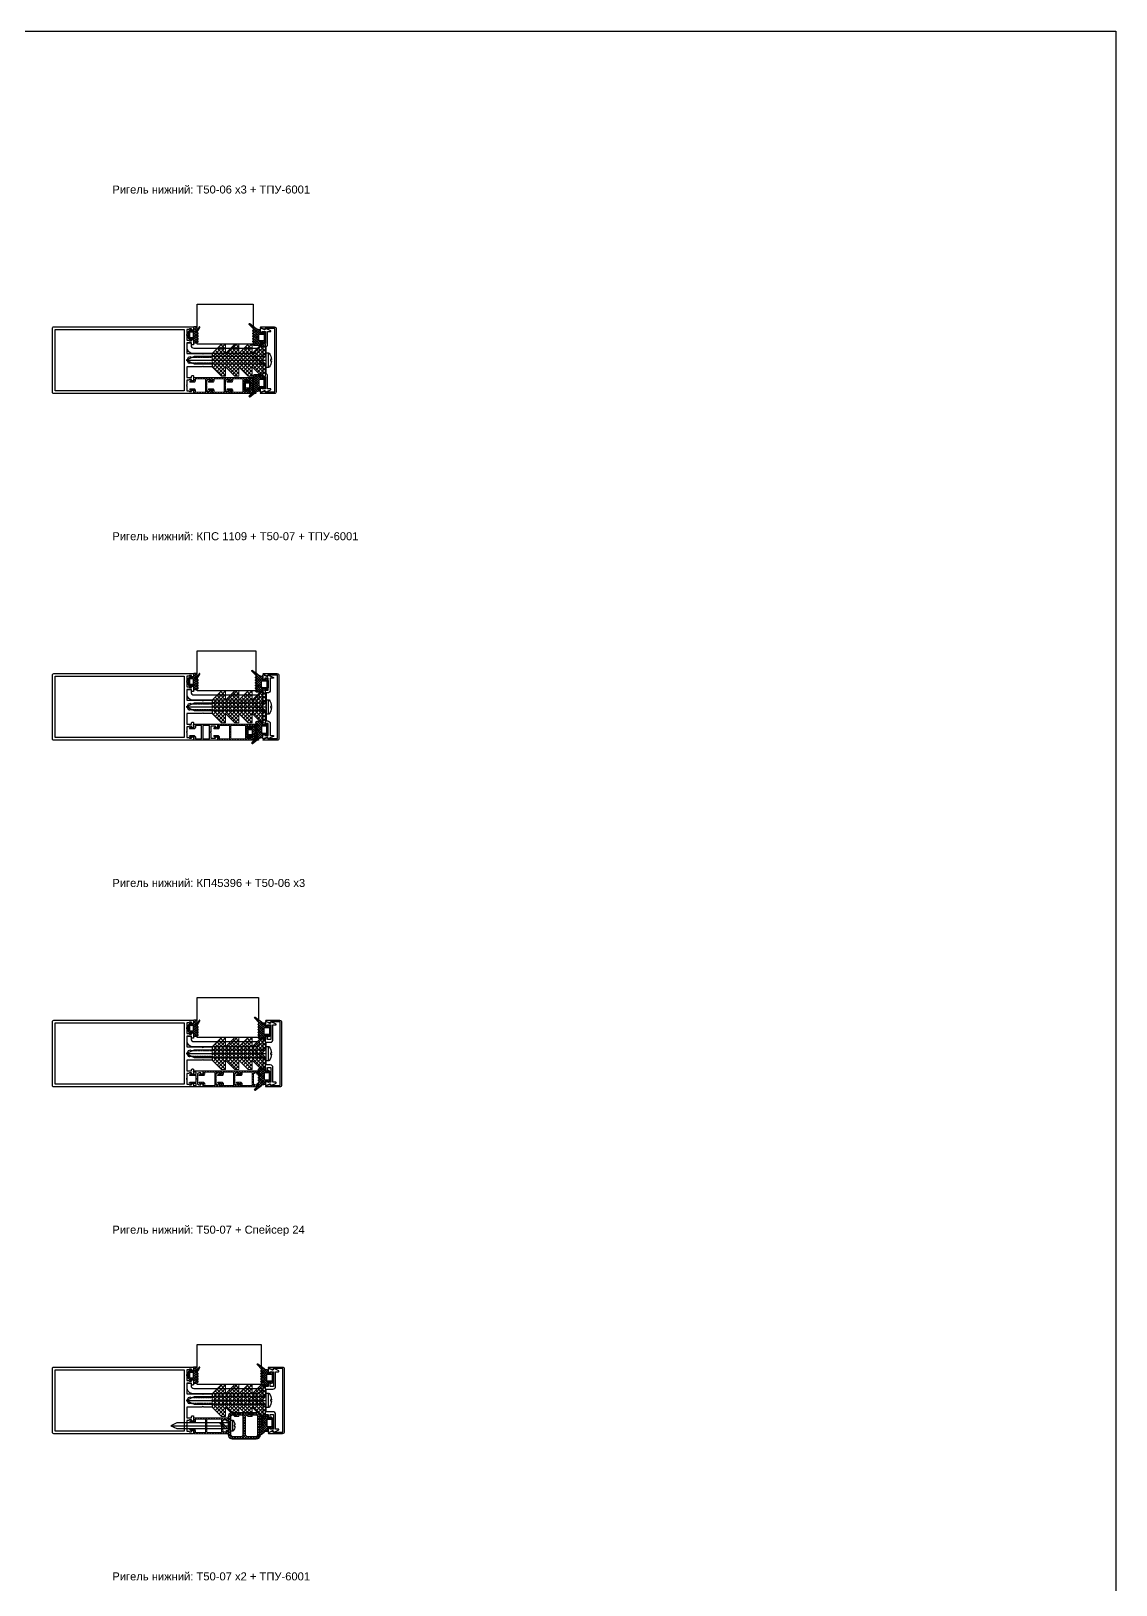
# Model space of a CAD drawing. Header units: millimetres. Extents: x 1744 to 18744, y -2272 to 2782.
# Drawn here: x 14624 to 15438, y 1411 to 2576 of the extents above; entities that cross this region are included whole.
import ezdxf

# ---------------------------------------------------------------- set-up
doc = ezdxf.new("R2010")
doc.units = ezdxf.units.MM
doc.layers.add('Steklopaket', color=5, linetype='Continuous')
doc.layers.add('подписи', color=7, linetype='Continuous')
doc.layers.add('Уплотнители', color=1, linetype='Continuous', lineweight=20)
doc.layers.add('Штриховка', color=1, linetype='Continuous', lineweight=5)
doc.styles.get("Standard").update_dxf_attribs({"font": 'arial.ttf'})

# ---------------------------------------------------------------- blocks, each defined once
blk = doc.blocks.new('КП45550')
at = {"color": 217, "true_color": 0x93278f}
blk.add_lwpolyline([(-5, 6.4, -0.198912), (-4.9, 6.6), (-4.5, 7), (-4.9, 7.4, -0.198912), (-5, 7.6), (-5, 19), (-13, 19), (-13, 15.5), (-12, 15.5, -0.414214), (-11.5, 15), (-11.5, 14.5, -0.414214), (-12, 14), (-14.4, 14, -0.116434), (-14.6, 14), (-15.3, 14.4, -0.284079), (-15.5, 14.7), (-15.5, 15.2, -0.414214), (-15.2, 15.5), (-14.5, 15.5), (-14.5, 17), (-14.9, 17.4, -0.198912), (-15, 17.6), (-15, 19), (-18.6, 19, -0.284079), (-18.8, 19.2), (-19, 19.5), (-19.2, 19.2, -0.284079), (-19.4, 19), (-23, 19), (-23, 17.6, -0.198912), (-23.1, 17.4), (-23.5, 17), (-23.5, 15.5), (-22.8, 15.5, -0.414214), (-22.5, 15.2), (-22.5, 14.7, -0.284079), (-22.7, 14.4), (-23.4, 14, -0.116434), (-23.6, 14), (-24.5, 14, -0.414214), (-25, 14.5), (-25, 119, -0.414214), (-24, 120), (24, 120, -0.414214), (25, 119), (25, 14.5, -0.414214), (24.5, 14), (23.6, 14, -0.116434), (23.4, 14), (22.7, 14.4, -0.284079), (22.5, 14.7), (22.5, 15.2, -0.414214), (22.8, 15.5), (23.5, 15.5), (23.5, 17), (23.1, 17.4, -0.198912), (23, 17.6), (23, 19), (19.4, 19, -0.284079), (19.2, 19.2), (19, 19.5), (18.8, 19.2, -0.284079), (18.6, 19), (15, 19), (15, 17.6, -0.198912), (14.9, 17.4), (14.5, 17), (14.5, 15.5), (15.2, 15.5, -0.414214), (15.5, 15.2), (15.5, 14.7, -0.284079), (15.3, 14.4), (14.6, 14, -0.116434), (14.4, 14), (12, 14, -0.414214), (11.5, 14.5), (11.5, 15, -0.414214), (12, 15.5), (13, 15.5), (13, 19), (5, 19), (5, 7.6, -0.198912), (4.9, 7.4), (4.5, 7), (4.9, 6.6, -0.198912), (5, 6.4), (5, 0.5, -0.414214), (4.5, 0), (3.1, 0, -0.198912), (2.9, 0.1), (2.1, 0.9, -0.198912), (2, 1.1), (2, 1.5, -0.284079), (2.2, 1.7), (2.5, 1.9), (2.2, 2.1, -0.284079), (2, 2.3), (2, 3.3, -0.284079), (2.2, 3.5), (2.5, 3.7), (2.2, 3.9, -0.284079), (2, 4.1), (2, 5.1, -0.284079), (2.2, 5.3), (2.5, 5.5), (2.2, 5.7, -0.284079), (2, 5.9), (2, 6.9, -0.284079), (2.2, 7.1), (2.5, 7.3), (2.2, 7.5, -0.284079), (2, 7.7), (2, 8.7, -0.284079), (2.2, 8.9), (2.5, 9.1), (2.2, 9.3, -0.284079), (2, 9.5), (2, 10.5, -0.284079), (2.2, 10.7), (2.5, 10.9), (2.2, 11.1, -0.284079), (2, 11.3), (2, 12.3, -0.284079), (2.2, 12.5), (2.5, 12.7), (2.2, 12.9, -0.284079), (2, 13.1), (2, 14.1, -0.284079), (2.2, 14.3), (2.5, 14.5), (2.2, 14.7, -0.284079), (2, 14.9), (2, 15.9, -0.284079), (2.2, 16.1), (2.5, 16.3), (2, 18), (0, 19), (-2, 18), (-2, 17.6, -0.284079), (-2.2, 17.4), (-2.5, 17.2), (-2.2, 17, -0.284079), (-2, 16.8), (-2, 15.8, -0.284079), (-2.2, 15.6), (-2.5, 15.4), (-2.2, 15.2, -0.284079), (-2, 15), (-2, 14, -0.284079), (-2.2, 13.8), (-2.5, 13.6), (-2.2, 13.4, -0.284079), (-2, 13.2), (-2, 12.2, -0.284079), (-2.2, 12), (-2.5, 11.8), (-2.2, 11.6, -0.284079), (-2, 11.4), (-2, 10.4, -0.284079), (-2.2, 10.2), (-2.5, 10), (-2.2, 9.8, -0.284079), (-2, 9.6), (-2, 8.6, -0.284079), (-2.2, 8.4), (-2.5, 8.2), (-2.2, 8, -0.284079), (-2, 7.8), (-2, 6.8, -0.284079), (-2.2, 6.6), (-2.5, 6.4), (-2.2, 6.2, -0.284079), (-2, 6), (-2, 5, -0.284079), (-2.2, 4.8), (-2.5, 4.6), (-2.2, 4.4, -0.284079), (-2, 4.2), (-2, 3.2, -0.284079), (-2.2, 3), (-2.5, 2.8), (-2.2, 2.6, -0.284079), (-2, 2.4), (-2, 1.1, -0.198912), (-2.1, 0.9), (-2.9, 0.1, -0.198912), (-3.1, 0), (-4.5, 0, -0.414214), (-5, 0.5)], format="xyb", close=True, dxfattribs=at)
blk.add_lwpolyline([(23, 21), (-23, 21), (-23, 118), (23, 118)], close=True, dxfattribs=at)
blk = doc.blocks.new('ТПУ-6001')
at = {"true_color": 0xafd9aa}
h = blk.add_hatch(dxfattribs=at)
h.set_pattern_fill('ANSI37', color=9, scale=10, angle=180, style=0)
h.set_pattern_definition([(225, (-3851.2058, 2316.4733), (0.88388348, -0.88388348), []), (315, (-3851.2058, 2316.4733), (0.88388348, 0.88388348), [])])
edge = h.paths.add_edge_path(flags=16)
edge.add_line((1.8, -1), (-1.8, -1))
edge.add_arc((-1.8, -1.2), 0.25, 90, 180)
edge.add_line((-2, -1.2), (-2, -3.8))
edge.add_arc((-1.8, -3.8), 0.25, 180, 270)
edge.add_line((-1.8, -4), (1.8, -4))
edge.add_arc((1.8, -3.8), 0.25, 270, 360)
edge.add_line((2, -3.8), (2, -1.2))
edge.add_arc((1.8, -1.2), 0.25, 0, 90)
edge = h.paths.add_edge_path()
edge.add_line((2.4, -5.7), (4, -6.6))
edge.add_arc((4.2, -6.4), 0.25, 241.5196, 270)
edge.add_line((4.2, -6.6), (5.8, -6.6))
edge.add_arc((5.8, -6.4), 0.25, 270, 360)
edge.add_line((6, -6.4), (6, -4.2))
edge.add_arc((5.8, -4.2), 0.25, 0, 90)
edge.add_line((5.8, -4), (3.2, -4))
edge.add_arc((3.2, -3.8), 0.25, 180, 270, ccw=False)
edge.add_line((3, -3.8), (3, -2.2))
edge.add_arc((3.2, -2.2), 0.25, 90, 180, ccw=False)
edge.add_line((3.2, -2), (3.9, -2))
edge.add_arc((3.9, -1.8), 0.25, 270, 405.0646)
edge.add_line((4.1, -1.6), (2.6, -0.1))
edge.add_arc((2.4, -0.3), 0.25, 45.0646, 90)
edge.add_line((2.4, 0), (-2.4, 0))
edge.add_arc((-2.4, -0.3), 0.25, 90, 134.9354)
edge.add_line((-2.6, -0.1), (-4.1, -1.6))
edge.add_arc((-3.9, -1.8), 0.25, 134.9354, 270)
edge.add_line((-3.9, -2), (-3.2, -2))
edge.add_arc((-3.2, -2.2), 0.25, 0, 90, ccw=False)
edge.add_line((-3, -2.2), (-3, -3.8))
edge.add_arc((-3.2, -3.8), 0.25, -90, 0, ccw=False)
edge.add_line((-3.2, -4), (-5.8, -4))
edge.add_arc((-5.8, -4.2), 0.25, 90, 180)
edge.add_line((-6, -4.2), (-6, -6.5))
edge.add_arc((-5.7, -6.5), 0.25, 180, 225)
edge.add_line((-5.9, -6.7), (-5.2, -7.4))
edge.add_arc((-5, -7.2), 0.25, 225, 315)
edge.add_line((-4.8, -7.4), (-4.2, -6.8))
edge.add_arc((-4, -7), 0.25, 45, 135, ccw=False)
edge.add_line((-3.8, -6.8), (-3.2, -7.4))
edge.add_arc((-3, -7.2), 0.25, 225, 315)
edge.add_line((-2.8, -7.4), (-2.2, -6.8))
edge.add_arc((-2, -7), 0.25, 45, 135, ccw=False)
edge.add_line((-1.8, -6.8), (-1.2, -7.4))
edge.add_arc((-1, -7.2), 0.25, 225, 315)
edge.add_line((-0.8, -7.4), (-0.2, -6.8))
edge.add_arc((0, -7), 0.25, 45, 135, ccw=False)
edge.add_line((0.2, -6.8), (0.8, -7.4))
edge.add_arc((1, -7.2), 0.25, 225, 315)
edge.add_line((1.2, -7.4), (1.9, -6.7))
edge.add_arc((2, -6.9), 0.25, 61.5196, 135, ccw=False)
edge.add_line((2.2, -6.7), (5.6, -8.6))
edge.add_arc((5.7, -8.4), 0.25, 241.5196, 421.5196)
edge.add_line((5.9, -8.1), (2.1, -6.1))
edge.add_arc((2.3, -5.9), 0.25, 61.5196, 241.5196, ccw=False)
at = {"color": 9, "true_color": 0xafd9aa}
for points in [[(2.4, -5.7), (4, -6.6, 0.124913), (4.2, -6.6), (5.8, -6.6, 0.414214), (6, -6.4), (6, -4.2, 0.414214), (5.8, -4), (3.2, -4, -0.414214), (3, -3.8), (3, -2.2, -0.414214), (3.2, -2), (3.9, -2, 0.668587), (4.1, -1.6), (2.6, -0.1, 0.198619), (2.4, 0), (-2.4, 0, 0.198619), (-2.6, -0.1), (-4.1, -1.6, 0.668587), (-3.9, -2), (-3.2, -2, -0.414214), (-3, -2.2), (-3, -3.8, -0.414214), (-3.2, -4), (-5.8, -4, 0.414214), (-6, -4.2), (-6, -6.5, 0.198912), (-5.9, -6.7), (-5.2, -7.4, 0.414214), (-4.8, -7.4), (-4.2, -6.8, -0.414214), (-3.8, -6.8), (-3.2, -7.4, 0.414214), (-2.8, -7.4), (-2.2, -6.8, -0.414214), (-1.8, -6.8), (-1.2, -7.4, 0.414214), (-0.8, -7.4), (-0.2, -6.8, -0.414214), (0.2, -6.8), (0.8, -7.4, 0.414214), (1.2, -7.4), (1.9, -6.7, -0.332076), (2.2, -6.7), (5.6, -8.6, 1), (5.9, -8.1), (2.1, -6.1, -1)], [(1.8, -1), (-1.8, -1, 0.414214), (-2, -1.2), (-2, -3.8, 0.414214), (-1.8, -4), (1.8, -4, 0.414214), (2, -3.8), (2, -1.2, 0.414214)]]:
    blk.add_lwpolyline(points, format="xyb", close=True, dxfattribs=at)
blk = doc.blocks.new('КПС 917')
blk.add_lwpolyline([(10.5, 1.1), (0.6, 1.1, 0.198912), (0.4, 1), (0, 0.6), (-0.4, 1, 0.198912), (-0.6, 1.1), (-10.5, 1.1, 0.414214), (-11.5, 2.1), (-21.5, 2.1), (-21.5, 4.3, 0.414214), (-21.8, 4.6), (-21.8, 4.6, 0.291473), (-22.1, 4.4), (-23.8, 0.8, 0.414214), (-23.6, 0.4), (-22.9, 0.1, -0.414214), (-22.7, -0.3), (-24, -3, 0.548619), (-23.7, -3.4), (-21.6, -3.4, 0.116434), (-21.4, -3.4), (-20.7, -3, 0.284079), (-20.5, -2.7), (-20.5, -2.2, 0.414214), (-20.8, -1.9), (-21.5, -1.9), (-21.5, 0.6), (-12.5, 0.6), (-12.5, -1.9), (-13.2, -1.9, 0.414214), (-13.5, -2.2), (-13.5, -2.7, 0.284079), (-13.3, -3), (-12.6, -3.4, 0.116434), (-12.4, -3.4), (-11, -3.4, 0.414214), (-10.5, -2.9), (-10.5, -1.4), (10.5, -1.4), (10.5, -2.9, 0.414214), (11, -3.4), (12.4, -3.4, 0.116434), (12.6, -3.4), (13.3, -3, 0.284079), (13.5, -2.7), (13.5, -2.2, 0.414214), (13.2, -1.9), (12.5, -1.9), (12.5, 0.6), (21.5, 0.6), (21.5, -1.9), (20.8, -1.9, 0.414214), (20.5, -2.2), (20.5, -2.7, 0.284079), (20.7, -3), (21.4, -3.4, 0.116434), (21.6, -3.4), (23.7, -3.4, 0.548619), (24, -3), (22.7, -0.3, -0.414214), (22.9, 0.1), (23.6, 0.4, 0.414214), (23.8, 0.8), (22.1, 4.4, 0.291473), (21.8, 4.6), (21.8, 4.6, 0.414214), (21.5, 4.3), (21.5, 2.1), (11.5, 2.1, 0.414214)], format="xyb", close=True)
blk = doc.blocks.new('ТПУ-007ММ')
at = {"true_color": 0xafd9aa}
h = blk.add_hatch(dxfattribs=at)
h.set_pattern_fill('ANSI37', color=9, scale=10, angle=180, style=0)
h.set_pattern_definition([(225, (-3851.0623, 2334.4012), (0.88388348, -0.88388348), []), (315, (-3851.0623, 2334.4012), (0.88388348, 0.88388348), [])])
edge = h.paths.add_edge_path(flags=16)
edge.add_line((2.1, -1), (-2.1, -1))
edge.add_arc((-2.1, -1.5), 0.5, 90, 180)
edge.add_line((-2.6, -1.5), (-2.6, -4.5))
edge.add_arc((-2.1, -4.5), 0.5, 180, 270)
edge.add_line((-2.1, -5), (2.1, -5))
edge.add_arc((2.1, -4.5), 0.5, 270, 360)
edge.add_line((2.6, -4.5), (2.6, -1.5))
edge.add_arc((2.1, -1.5), 0.5, 0, 90)
edge = h.paths.add_edge_path()
edge.add_arc((-3.8, -2.2), 0.25, 0, 90, ccw=False)
edge.add_line((-3.6, -2.2), (-3.6, -3.8))
edge.add_arc((-3.8, -3.8), 0.25, -90, 0, ccw=False)
edge.add_line((-3.8, -4), (-5.8, -4))
edge.add_arc((-5.8, -4.2), 0.25, 90, 180)
edge.add_line((-6, -4.2), (-6, -8.6))
edge.add_arc((-5.8, -8.6), 0.2, 180, 225)
edge.add_line((-5.9, -8.8), (-5.2, -9.5))
edge.add_arc((-5, -9.3), 0.25, 225, 315)
edge.add_line((-4.8, -9.5), (-4.2, -8.9))
edge.add_arc((-4, -9.1), 0.25, 45, 135, ccw=False)
edge.add_line((-3.8, -8.9), (-3.2, -9.5))
edge.add_arc((-3, -9.3), 0.25, 225, 315)
edge.add_line((-2.8, -9.5), (-2.2, -8.9))
edge.add_arc((-2, -9.1), 0.25, 45, 135, ccw=False)
edge.add_line((-1.8, -8.9), (-1.2, -9.5))
edge.add_arc((-1, -9.3), 0.25, 225, 315)
edge.add_line((-0.8, -9.5), (-0.2, -8.9))
edge.add_arc((0, -9.1), 0.25, 45, 135, ccw=False)
edge.add_line((0.2, -8.9), (0.8, -9.5))
edge.add_arc((1, -9.3), 0.25, 225, 315)
edge.add_line((1.2, -9.5), (1.8, -8.9))
edge.add_arc((2, -9.1), 0.25, 45, 135, ccw=False)
edge.add_line((2.2, -8.9), (2.8, -9.5))
edge.add_arc((3, -9.3), 0.25, 225, 315)
edge.add_line((3.2, -9.5), (3.8, -8.9))
edge.add_arc((4, -9.1), 0.25, 45, 135, ccw=False)
edge.add_line((4.2, -8.9), (4.8, -9.5))
edge.add_arc((5, -9.3), 0.25, 225, 315)
edge.add_line((5.2, -9.5), (5.8, -8.9))
edge.add_arc((6, -9.1), 0.25, 45, 135, ccw=False)
edge.add_line((6.2, -8.9), (9.8, -12.4))
edge.add_arc((10, -12.2), 0.25, 225, 315)
edge.add_line((10.2, -12.4), (10.4, -12.2))
edge.add_arc((10.2, -12), 0.25, 315, 380.2249)
edge.add_line((10.4, -11.9), (6.8, -7.1))
edge.add_arc((10, -4.7), 4, 180, 216.7605, ccw=False)
edge.add_line((6, -4.7), (6, -4.3))
edge.add_arc((5.7, -4.3), 0.3, 360, 450)
edge.add_line((5.7, -4), (3.9, -4))
edge.add_arc((3.9, -3.8), 0.25, 180, 270, ccw=False)
edge.add_line((3.6, -3.8), (3.6, -2.2))
edge.add_arc((3.9, -2.2), 0.25, 90, 180, ccw=False)
edge.add_line((3.9, -2), (4.1, -2))
edge.add_arc((4.1, -1.7), 0.25, 270, 405.0646)
edge.add_line((4.3, -1.6), (2.6, -0.1))
edge.add_arc((2.4, -0.2), 0.25, 45.0646, 90)
edge.add_line((2.4, 0), (-2.4, 0))
edge.add_arc((-2.4, -0.2), 0.25, 90, 134.9354)
edge.add_line((-2.6, -0.1), (-4.3, -1.6))
edge.add_arc((-4.1, -1.7), 0.25, 134.9354, 270)
edge.add_line((-4.1, -2), (-3.8, -2))
at = {"color": 9, "true_color": 0xafd9aa}
for points in [[(-3.8, -2, -0.414214), (-3.6, -2.2), (-3.6, -3.8, -0.414214), (-3.8, -4), (-5.8, -4, 0.414214), (-6, -4.2), (-6, -8.6, 0.198912), (-5.9, -8.8), (-5.2, -9.5, 0.414214), (-4.8, -9.5), (-4.2, -8.9, -0.414214), (-3.8, -8.9), (-3.2, -9.5, 0.414214), (-2.8, -9.5), (-2.2, -8.9, -0.414214), (-1.8, -8.9), (-1.2, -9.5, 0.414214), (-0.8, -9.5), (-0.2, -8.9, -0.414214), (0.2, -8.9), (0.8, -9.5, 0.414214), (1.2, -9.5), (1.8, -8.9, -0.414214), (2.2, -8.9), (2.8, -9.5, 0.414214), (3.2, -9.5), (3.8, -8.9, -0.414214), (4.2, -8.9), (4.8, -9.5, 0.414214), (5.2, -9.5), (5.8, -8.9, -0.414214), (6.2, -8.9), (9.8, -12.4, 0.414214), (10.2, -12.4), (10.4, -12.2, 0.292538), (10.4, -11.9), (6.8, -7.1, -0.161788), (6, -4.7), (6, -4.3, 0.414214), (5.7, -4), (3.9, -4, -0.414214), (3.6, -3.8), (3.6, -2.2, -0.414214), (3.9, -2), (4.1, -2, 0.668587), (4.3, -1.6), (2.6, -0.1, 0.198619), (2.4, 0), (-2.4, 0, 0.198619), (-2.6, -0.1), (-4.3, -1.6, 0.668587), (-4.1, -2)], [(2.1, -1), (-2.1, -1, 0.414214), (-2.6, -1.5), (-2.6, -4.5, 0.414214), (-2.1, -5), (2.1, -5, 0.414214), (2.6, -4.5), (2.6, -1.5, 0.414214)]]:
    blk.add_lwpolyline(points, format="xyb", close=True, dxfattribs=at)
blk = doc.blocks.new('КП45309')
at = {"color": 0}
blk.add_lwpolyline([(-23.5, 2.5), (23.5, 2.5, -0.414214), (25, 1), (25, -9.1, -0.802585), (24.2, -9.2), (23.2, -6.9, -0.401559), (23.5, -6, 0.279739), (23.8, -5.5), (23.8, 1.3), (-23.8, 1.3), (-23.8, -5.5, 0.279739), (-23.5, -6, -0.401559), (-23.2, -6.9), (-24.2, -9.2, -0.802585), (-25, -9.1), (-25, 1, -0.414214)], format="xyb", close=True, dxfattribs=at)
blk = doc.blocks.new('ВС 5.5х60 А2 DIN7981')
for p, q in [((0, 0), (0, -60)), ((-5.4, -61.7), (5.4, -61.7))]:
    blk.add_line(p, q)
for points in [[(2.7, -60), (2.7, -5.9), (0, 0), (-2.8, -5.9), (-2.8, -60)], [(-2.8, -56.7), (2.7, -51.2), (2.7, -48.9), (-2.8, -54.4)]]:
    blk.add_lwpolyline(points, close=True)
blk.add_lwpolyline([(-0.4, -63.9, -0.161849), (-5.2, -62.1, -0.223888), (-5.4, -61.7), (-5.4, -60), (5.4, -60), (5.4, -61.7, -0.223888), (5.2, -62.1, -0.161849), (0.4, -63.9), (0.4, -63.2), (-0.4, -63.2)], format="xyb", close=True)
blk = doc.blocks.new('Т50-10')
at = {"layer": 'Штриховка', "lineweight": 5, "true_color": 0x5e67af}
h = blk.add_hatch(dxfattribs=at)
h.set_pattern_fill('NET', color=165, scale=16, angle=-45, style=0)
h.set_pattern_definition([(315, (4299.9565, 8121.2784), (1.41421356, 1.41421356), []), (45, (4299.9565, 8121.2784), (-1.41421356, 1.41421356), [])])
h.paths.add_polyline_path([(-40, -3), (-40, -12), (-37, -12), (-30, -5), (-30, -12), (-27, -12), (-20, -5), (-20, -12), (-17, -12), (-10, -5), (-10, -12), (-7, -12), (0, -5), (0, 5), (-7, 12), (-10, 12), (-10, 5), (-17, 12), (-20, 12), (-20, 5), (-27, 12), (-30, 12), (-30, 5), (-37, 12), (-40, 12), (-40, 3), (-37, 0)])
at = {"layer": 'Уплотнители', "color": 165, "true_color": 0x5e67af}
blk.add_line((-37, 0), (-1.5, 0), dxfattribs=at)
blk.add_lwpolyline([(-40, -3), (-40, -12), (-37, -12), (-30, -5), (-30, -12), (-27, -12), (-20, -5), (-20, -12), (-17, -12), (-10, -5), (-10, -12), (-7, -12), (0, -5), (0, 5), (-7, 12), (-10, 12), (-10, 5), (-17, 12), (-20, 12), (-20, 5), (-27, 12), (-30, 12), (-30, 5), (-37, 12), (-40, 12), (-40, 3), (-37, 0)], close=True, dxfattribs=at)
blk = doc.blocks.new('КПС 741')
at = {"color": 0}
blk.add_lwpolyline([(-50.3, -8), (-3, -8, 0.414214), (1.5, -3.5), (1.5, -0.5, 0.414214), (1, 0), (-1, 0, 0.414214), (-1.5, -0.5), (-1.5, -2, -0.414214), (-3.5, -4), (-52, -4, 0.414214), (-52.5, -4.5), (-52.5, -5.8, 0.198912), (-52.4, -6.1), (-50.6, -7.9, 0.198912)], format="xyb", close=True, dxfattribs=at)
blk = doc.blocks.new('Т50-06')
at = {"layer": 'Штриховка', "lineweight": 5}
h = blk.add_hatch(dxfattribs=at)
h.set_pattern_fill('ANSI37', color=256, scale=11.2, angle=90, style=0)
h.set_pattern_definition([(135, (-11417.5478, 3829.3933), (-0.9899495, -0.9899495), []), (225, (-11417.5478, 3829.3933), (0.9899495, -0.9899495), [])])
edge = h.paths.add_edge_path()
edge.add_line((2.8, 0), (3.2, -0.4))
edge.add_arc((3, -0.6), 0.3, 0, 45, ccw=False)
edge.add_line((3.3, -0.6), (3.3, -4))
edge.add_line((3.3, -4), (3.7, -4))
edge.add_arc((3.7, -4.3), 0.3, 45, 90, ccw=False)
edge.add_line((3.9, -4.1), (4.3, -4.5))
edge.add_line((4.3, -4.5), (5.8, -4.5))
edge.add_line((5.8, -4.5), (5.8, -3.8))
edge.add_arc((6.1, -3.8), 0.3, 90, 180, ccw=False)
edge.add_line((6.1, -3.5), (6.6, -3.5))
edge.add_arc((6.6, -3.8), 0.3, 26.5651, 90, ccw=False)
edge.add_line((6.9, -3.7), (7.3, -4.4))
edge.add_arc((7, -4.6), 0.3, 0, 26.5651, ccw=False)
edge.add_line((7.3, -4.6), (7.3, -6))
edge.add_line((7.3, -6), (-6.7, -6))
edge.add_line((-6.7, -6), (-6.7, -5.1))
edge.add_arc((-6.4, -5.1), 0.3, 90, 180, ccw=False)
edge.add_line((-6.4, -4.8), (-6.4, -3.5))
edge.add_line((-6.4, -3.5), (-8.3, -3.5))
edge.add_line((-8.3, -3.5), (-8.5, -3.7))
edge.add_arc((-8.7, -3.5), 0.3, 225, 315, ccw=False)
edge.add_line((-8.9, -3.7), (-9.6, -3))
edge.add_arc((-9.4, -2.8), 0.317, 90, 225, ccw=False)
edge.add_line((-9.4, -2.5), (-6.4, -2.5))
edge.add_arc((-6.4, -3.5), 1, 0, 90, ccw=False)
edge.add_line((-5.4, -3.5), (-5.4, -5))
edge.add_line((-5.4, -5), (2.1, -5))
edge.add_line((2.1, -5), (2.1, 5))
edge.add_line((2.1, 5), (-5.4, 5))
edge.add_line((-5.4, 5), (-5.4, 3.5))
edge.add_arc((-6.4, 3.5), 1, -90, 0, ccw=False)
edge.add_line((-6.4, 2.5), (-9.4, 2.5))
edge.add_arc((-9.4, 2.8), 0.317, 135, 270, ccw=False)
edge.add_line((-9.6, 3), (-8.9, 3.7))
edge.add_arc((-8.7, 3.5), 0.3, 45, 135, ccw=False)
edge.add_line((-8.5, 3.7), (-8.3, 3.5))
edge.add_line((-8.3, 3.5), (-6.4, 3.5))
edge.add_line((-6.4, 3.5), (-6.4, 4.8))
edge.add_arc((-6.4, 5.1), 0.3, 180, 270, ccw=False)
edge.add_line((-6.7, 5.1), (-6.7, 6))
edge.add_line((-6.7, 6), (7.3, 6))
edge.add_line((7.3, 6), (7.3, 4.6))
edge.add_arc((7, 4.6), 0.3, -26.5651, 0, ccw=False)
edge.add_line((7.3, 4.4), (6.9, 3.7))
edge.add_arc((6.6, 3.8), 0.3, 270, 333.4349, ccw=False)
edge.add_line((6.6, 3.5), (6.1, 3.5))
edge.add_arc((6.1, 3.8), 0.3, 180, 270, ccw=False)
edge.add_line((5.8, 3.8), (5.8, 4.5))
edge.add_line((5.8, 4.5), (4.3, 4.5))
edge.add_line((4.3, 4.5), (3.9, 4.1))
edge.add_arc((3.7, 4.3), 0.3, 270, 315, ccw=False)
edge.add_line((3.7, 4), (3.3, 4))
edge.add_line((3.3, 4), (3.3, 0.6))
edge.add_arc((3, 0.6), 0.3, 315, 360, ccw=False)
edge.add_line((3.2, 0.4), (2.8, 0))
at = {"layer": 'Уплотнители'}
blk.add_lwpolyline([(2.8, 0), (3.2, -0.4, -0.198912), (3.3, -0.6), (3.3, -4), (3.7, -4, -0.198912), (3.9, -4.1), (4.3, -4.5), (5.8, -4.5), (5.8, -3.8, -0.414214), (6.1, -3.5), (6.6, -3.5, -0.284079), (6.9, -3.7), (7.3, -4.4, -0.116434), (7.3, -4.6), (7.3, -6), (-6.7, -6), (-6.7, -5.1, -0.414214), (-6.4, -4.8), (-6.4, -3.5), (-8.3, -3.5), (-8.5, -3.7, -0.414214), (-8.9, -3.7), (-9.6, -3, -0.668179), (-9.4, -2.5), (-6.4, -2.5, -0.414214), (-5.4, -3.5), (-5.4, -5), (2.1, -5), (2.1, 5), (-5.4, 5), (-5.4, 3.5, -0.414214), (-6.4, 2.5), (-9.4, 2.5, -0.668179), (-9.6, 3), (-8.9, 3.7, -0.414214), (-8.5, 3.7), (-8.3, 3.5), (-6.4, 3.5), (-6.4, 4.8, -0.414214), (-6.7, 5.1), (-6.7, 6), (7.3, 6), (7.3, 4.6, -0.116434), (7.3, 4.4), (6.9, 3.7, -0.284079), (6.6, 3.5), (6.1, 3.5, -0.414214), (5.8, 3.8), (5.8, 4.5), (4.3, 4.5), (3.9, 4.1, -0.198912), (3.7, 4), (3.3, 4), (3.3, 0.6, -0.198912), (3.2, 0.4), (2.8, 0)], format="xyb", dxfattribs=at)
blk = doc.blocks.new('КП45313-2')
blk.add_lwpolyline([(-12.4, -2.6, -0.116434), (-12.6, -2.6), (-13.3, -2.2, -0.284079), (-13.5, -1.9), (-13.5, -1.4, -0.414214), (-13.2, -1.1), (-12.5, -1.1), (-12.5, 1.4), (-21.5, 1.4), (-21.5, -1.1), (-20.8, -1.1, -0.414214), (-20.5, -1.4), (-20.5, -1.9, -0.284079), (-20.7, -2.2), (-21.4, -2.6, -0.116434), (-21.6, -2.6), (-23.7, -2.6, -0.548619), (-24, -2.2), (-22.7, 0.5, 0.414214), (-22.9, 0.9), (-23.6, 1.2, -0.414214), (-23.8, 1.6), (-22.1, 5.2, -0.291473), (-21.8, 5.4), (-21.8, 5.4, -0.414214), (-21.5, 5.1), (-21.5, 2.9), (-12.5, 2.9, -0.414214), (-10.5, 0.9), (-10.5, -0.1), (-0.4, -0.1, -0.284079), (-0.2, -0.3), (0, -0.6), (0.2, -0.3, -0.284079), (0.4, -0.1), (10.5, -0.1), (10.5, 0.9, -0.414214), (12.5, 2.9), (21.5, 2.9), (21.5, 5.1, -0.414214), (21.8, 5.4), (21.8, 5.4, -0.291473), (22.1, 5.2), (23.8, 1.6, -0.414214), (23.6, 1.2), (22.9, 0.9, 0.414214), (22.7, 0.5), (24, -2.2, -0.548619), (23.7, -2.6), (21.6, -2.6, -0.116434), (21.4, -2.6), (20.7, -2.2, -0.284079), (20.5, -1.9), (20.5, -1.4, -0.414214), (20.8, -1.1), (21.5, -1.1), (21.5, 1.4), (12.5, 1.4), (12.5, -1.1), (13.2, -1.1, -0.414214), (13.5, -1.4), (13.5, -1.9, -0.284079), (13.3, -2.2), (12.6, -2.6, -0.116434), (12.4, -2.6)], format="xyb", close=True)
blk = doc.blocks.new('КПС 1109')
blk.add_lwpolyline([(4.8, -5.7), (3.5, -5.7), (3.5, -7.5, 0.198912), (3.6, -7.7), (3.7, -7.8, -0.414214), (3.7, -8.3), (3.1, -8.9, -0.668179), (2.5, -8.7), (2.5, -5.7, -0.414214), (3.5, -4.7), (5, -4.7), (5, 0), (-5, 0), (-5, -4.7), (-3.5, -4.7, -0.414214), (-2.5, -5.7), (-2.5, -8.7, -0.668179), (-3.1, -8.9), (-3.7, -8.3, -0.414214), (-3.7, -7.8), (-3.6, -7.7, 0.198912), (-3.5, -7.5), (-3.5, -5.7), (-4.8, -5.7, -0.414214), (-5.1, -6), (-5.7, -6, -0.414214), (-6, -5.7), (-6, 11.5, -0.414214), (-5.5, 12), (-4.6, 12, -0.116434), (-4.4, 12), (-3.7, 11.6, -0.284079), (-3.5, 11.3), (-3.5, 10.8, -0.414214), (-3.8, 10.5), (-4.5, 10.5), (-4.5, 7), (-0.6, 7, -0.198912), (-0.4, 6.9), (0, 6.5), (0.4, 6.9, -0.198912), (0.6, 7), (4.5, 7), (4.5, 10.5), (3.8, 10.5, -0.414214), (3.5, 10.8), (3.5, 11.3, -0.284079), (3.7, 11.6), (4.4, 12, -0.116434), (4.6, 12), (5.5, 12, -0.414214), (6, 11.5), (6, -5.7, -0.414214), (5.7, -6), (5.1, -6, -0.414214)], format="xyb", close=True)
blk.add_lwpolyline([(5, 1), (5, 6), (-5, 6), (-5, 1)], close=True)
blk = doc.blocks.new('Т50-07')
at = {"layer": 'Штриховка', "lineweight": 5}
h = blk.add_hatch(dxfattribs=at)
h.set_pattern_fill('ANSI37', color=256, scale=11.2, angle=90, style=0)
h.set_pattern_definition([(135, (-11406.9071, 3792.9893), (-0.9899495, -0.9899495), []), (225, (-11406.9071, 3792.9893), (0.9899495, -0.9899495), [])])
h.paths.add_polyline_path([(1.2, 5), (1.2, -5), (12, -5), (12, 5)], flags=16)
edge = h.paths.add_edge_path()
edge.add_line((0, 5), (-7.5, 5))
edge.add_line((-7.5, 5), (-7.5, 3.5))
edge.add_arc((-8.5, 3.5), 1, -90, 0, ccw=False)
edge.add_line((-8.5, 2.5), (-11.5, 2.5))
edge.add_arc((-11.5, 2.8), 0.317, 135, 270, ccw=False)
edge.add_line((-11.7, 3), (-11, 3.7))
edge.add_arc((-10.8, 3.5), 0.3, 45, 135, ccw=False)
edge.add_line((-10.6, 3.7), (-10.4, 3.5))
edge.add_line((-10.4, 3.5), (-8.5, 3.5))
edge.add_line((-8.5, 3.5), (-8.5, 4.8))
edge.add_arc((-8.5, 5.1), 0.3, 180, 270, ccw=False)
edge.add_line((-8.8, 5.1), (-8.8, 5.7))
edge.add_arc((-8.5, 5.7), 0.3, 90, 180, ccw=False)
edge.add_line((-8.5, 6), (16.7, 6))
edge.add_arc((16.7, 5.5), 0.5, 0, 90, ccw=False)
edge.add_line((17.2, 5.5), (17.2, 4.6))
edge.add_arc((16.9, 4.6), 0.3, -26.5651, 0, ccw=False)
edge.add_line((17.2, 4.4), (16.8, 3.7))
edge.add_arc((16.5, 3.8), 0.3, 270, 333.4349, ccw=False)
edge.add_line((16.5, 3.5), (16, 3.5))
edge.add_arc((16, 3.8), 0.3, 180, 270, ccw=False)
edge.add_line((15.7, 3.8), (15.7, 4.5))
edge.add_line((15.7, 4.5), (14.2, 4.5))
edge.add_line((14.2, 4.5), (13.8, 4.1))
edge.add_arc((13.6, 4.3), 0.3, 270, 315, ccw=False)
edge.add_line((13.6, 4), (13.2, 4))
edge.add_line((13.2, 4), (13.2, 0.6))
edge.add_arc((12.9, 0.6), 0.3, -45, 0, ccw=False)
edge.add_line((13.1, 0.4), (12.7, 0))
edge.add_line((12.7, 0), (13.1, -0.4))
edge.add_arc((12.9, -0.6), 0.3, 0, 45, ccw=False)
edge.add_line((13.2, -0.6), (13.2, -4))
edge.add_line((13.2, -4), (13.6, -4))
edge.add_arc((13.6, -4.3), 0.3, 45, 90, ccw=False)
edge.add_line((13.8, -4.1), (14.2, -4.5))
edge.add_line((14.2, -4.5), (15.7, -4.5))
edge.add_line((15.7, -4.5), (15.7, -3.8))
edge.add_arc((16, -3.8), 0.3, 90, 180, ccw=False)
edge.add_line((16, -3.5), (16.5, -3.5))
edge.add_arc((16.5, -3.8), 0.3, 26.5651, 90, ccw=False)
edge.add_line((16.8, -3.7), (17.2, -4.4))
edge.add_arc((16.9, -4.6), 0.3, 0, 26.5651, ccw=False)
edge.add_line((17.2, -4.6), (17.2, -5.5))
edge.add_arc((16.7, -5.5), 0.5, -90, 0, ccw=False)
edge.add_line((16.7, -6), (-8.5, -6))
edge.add_arc((-8.5, -5.7), 0.3, 180, 270, ccw=False)
edge.add_line((-8.8, -5.7), (-8.8, -5.1))
edge.add_arc((-8.5, -5.1), 0.3, 90, 180, ccw=False)
edge.add_line((-8.5, -4.8), (-8.5, -3.5))
edge.add_line((-8.5, -3.5), (-10.4, -3.5))
edge.add_line((-10.4, -3.5), (-10.6, -3.7))
edge.add_arc((-10.8, -3.5), 0.3, 225, 315, ccw=False)
edge.add_line((-11, -3.7), (-11.7, -3))
edge.add_arc((-11.5, -2.8), 0.317, 90, 225, ccw=False)
edge.add_line((-11.5, -2.5), (-8.5, -2.5))
edge.add_arc((-8.5, -3.5), 1, 0, 90, ccw=False)
edge.add_line((-7.5, -3.5), (-7.5, -5))
edge.add_line((-7.5, -5), (0, -5))
edge.add_line((0, -5), (0, 5))
at = {"layer": 'Уплотнители'}
blk.add_lwpolyline([(0, 5), (-7.5, 5), (-7.5, 3.5, -0.414214), (-8.5, 2.5), (-11.5, 2.5, -0.668179), (-11.7, 3), (-11, 3.7, -0.414214), (-10.6, 3.7), (-10.4, 3.5), (-8.5, 3.5), (-8.5, 4.8, -0.414214), (-8.8, 5.1), (-8.8, 5.7, -0.414214), (-8.5, 6), (16.7, 6, -0.414214), (17.2, 5.5), (17.2, 4.6, -0.116434), (17.2, 4.4), (16.8, 3.7, -0.284079), (16.5, 3.5), (16, 3.5, -0.414214), (15.7, 3.8), (15.7, 4.5), (14.2, 4.5), (13.8, 4.1, -0.198912), (13.6, 4), (13.2, 4), (13.2, 0.6, -0.198912), (13.1, 0.4), (12.7, 0), (13.1, -0.4, -0.198912), (13.2, -0.6), (13.2, -4), (13.6, -4, -0.198912), (13.8, -4.1), (14.2, -4.5), (15.7, -4.5), (15.7, -3.8, -0.414214), (16, -3.5), (16.5, -3.5, -0.284079), (16.8, -3.7), (17.2, -4.4, -0.116434), (17.2, -4.6), (17.2, -5.5, -0.414214), (16.7, -6), (-8.5, -6, -0.414214), (-8.8, -5.7), (-8.8, -5.1, -0.414214), (-8.5, -4.8), (-8.5, -3.5), (-10.4, -3.5), (-10.6, -3.7, -0.414214), (-11, -3.7), (-11.7, -3, -0.668179), (-11.5, -2.5), (-8.5, -2.5, -0.414214), (-7.5, -3.5), (-7.5, -5), (0, -5)], format="xyb", close=True, dxfattribs=at)
blk.add_lwpolyline([(1.2, 5), (1.2, -5), (12, -5), (12, 5)], close=True, dxfattribs=at)
blk = doc.blocks.new('КПС 758')
blk.add_lwpolyline([(-23.8, 2.3, 0.414214), (-23.6, 1.9), (-22.9, 1.6, -0.414214), (-22.7, 1.2), (-24, -1.5, 0.548619), (-23.7, -1.9), (-21.6, -1.9, 0.116434), (-21.4, -1.9), (-20.7, -1.5, 0.284079), (-20.5, -1.2), (-20.5, -0.7, 0.414214), (-20.8, -0.4), (-21.5, -0.4), (-21.5, 2.1), (-10.5, 2.1), (-10.5, -0.4), (-13.2, -0.4, 0.414214), (-13.5, -0.7), (-13.5, -1.2, 0.284079), (-13.3, -1.5), (-12.6, -1.9, 0.116434), (-12.4, -1.9), (-10.5, -1.9), (-10.5, -2.9, 0.414214), (-9.5, -3.9), (9.5, -3.9, 0.414214), (10.5, -2.9), (10.5, -1.9), (12.4, -1.9, 0.116434), (12.6, -1.9), (13.3, -1.5, 0.284079), (13.5, -1.2), (13.5, -0.7, 0.414214), (13.2, -0.4), (10.5, -0.4), (10.5, 2.1), (21.5, 2.1), (21.5, -0.4), (20.8, -0.4, 0.414214), (20.5, -0.7), (20.5, -1.2, 0.284079), (20.7, -1.5), (21.4, -1.9, 0.116434), (21.6, -1.9), (23.7, -1.9, 0.548619), (24, -1.5), (22.7, 1.2, -0.414214), (22.9, 1.6), (23.6, 1.9, 0.414214), (23.8, 2.3), (22.1, 5.9, 0.291473), (21.8, 6.1), (21.8, 6.1, 0.414214), (21.5, 5.8), (21.5, 3.6), (10.5, 3.6, 0.414214), (8.5, 1.6), (8.5, -1.4), (0.6, -1.4, 0.198912), (0.4, -1.5), (0, -1.9), (-0.4, -1.5, 0.198912), (-0.6, -1.4), (-8.5, -1.4), (-8.5, 1.6, 0.414214), (-10.5, 3.6), (-21.5, 3.6), (-21.5, 5.8, 0.414214), (-21.8, 6.1), (-21.8, 6.1, 0.291473), (-22.1, 5.9)], format="xyb", close=True)
blk = doc.blocks.new('КПС 575')
blk.add_lwpolyline([(-23.8, 3.2, 0.414214), (-23.6, 2.8), (-22.9, 2.4, -0.414214), (-22.7, 2), (-24, -0.7, 0.548619), (-23.7, -1.1), (-21.6, -1.1, 0.116434), (-21.4, -1.1), (-20.7, -0.7, 0.284079), (-20.5, -0.4), (-20.5, 0.1, 0.414214), (-20.8, 0.4), (-21.5, 0.4), (-21.5, 2.9), (-10.5, 2.9), (-10.5, 0.4), (-13.2, 0.4, 0.414214), (-13.5, 0.1), (-13.5, -0.4, 0.284079), (-13.3, -0.7), (-12.6, -1.1, 0.116434), (-12.4, -1.1), (-10.5, -1.1), (-10.5, -4.1, 0.414214), (-9.5, -5.1), (9.5, -5.1, 0.414214), (10.5, -4.1), (10.5, -1.1), (12.4, -1.1, 0.116434), (12.6, -1.1), (13.3, -0.7, 0.284079), (13.5, -0.4), (13.5, 0.1, 0.414214), (13.2, 0.4), (10.5, 0.4), (10.5, 2.9), (21.5, 2.9), (21.5, 0.4), (20.8, 0.4, 0.414214), (20.5, 0.1), (20.5, -0.4, 0.284079), (20.7, -0.7), (21.4, -1.1, 0.116434), (21.6, -1.1), (23.7, -1.1, 0.548619), (24, -0.7), (22.7, 2, -0.414214), (22.9, 2.4), (23.6, 2.8, 0.414214), (23.8, 3.2), (22.1, 6.7, 0.291473), (21.8, 6.9), (21.8, 6.9, 0.414214), (21.5, 6.6), (21.5, 4.4), (10.5, 4.4, 0.414214), (8.5, 2.4), (8.5, -2.6), (0.6, -2.6, 0.198912), (0.4, -2.7), (0, -3.1), (-0.4, -2.7, 0.198912), (-0.6, -2.6), (-8.5, -2.6), (-8.5, 2.4, 0.414214), (-10.5, 4.4), (-21.5, 4.4), (-21.5, 6.6, 0.414214), (-21.8, 6.9), (-21.8, 6.9, 0.291473), (-22.1, 6.7)], format="xyb", close=True)
blk = doc.blocks.new('КПС 757')
at = {"color": 0}
blk.add_lwpolyline([(-52.3, -8), (-3, -8, 0.414214), (1.5, -3.5), (1.5, -0.5, 0.414214), (1, 0), (-1, 0, 0.414214), (-1.5, -0.5), (-1.5, -2, -0.414214), (-3.5, -4), (-54, -4, 0.414214), (-54.5, -4.5), (-54.5, -5.8, 0.198912), (-54.4, -6.1), (-52.6, -7.9, 0.198912)], format="xyb", close=True, dxfattribs=at)
blk = doc.blocks.new('КП45396')
blk.add_lwpolyline([(-2.5, 0), (-2.5, -4.7, -0.668179), (-3.1, -4.9), (-3.7, -4.3, -0.414214), (-3.7, -3.8), (-3.6, -3.8, 0.198912), (-3.5, -3.4), (-3.5, 0), (-5, 0), (-5, -1.7, -0.414214), (-5.3, -2), (-5.7, -2, -0.414214), (-6, -1.7), (-6, -1.7), (-6, 4.5, -0.414214), (-5.5, 5), (-4.6, 5, -0.116434), (-4.4, 5), (-3.7, 4.6, -0.284079), (-3.5, 4.3), (-3.5, 3.8, -0.414214), (-3.8, 3.5), (-4.5, 3.5), (-4.5, 2), (-4.1, 1.6, -0.198912), (-4, 1.4), (-4, 1), (-0.4, 1, -0.284079), (-0.2, 0.8), (0, 0.5), (0.2, 0.8, -0.284079), (0.4, 1), (4, 1), (4, 1.4, -0.198912), (4.1, 1.6), (4.5, 2), (4.5, 3.5), (3.8, 3.5, -0.414214), (3.5, 3.8), (3.5, 4.3, -0.284079), (3.7, 4.6), (4.4, 5, -0.116434), (4.6, 5), (5.5, 5, -0.414214), (6, 4.5), (6, -1.7), (6, -1.7, -0.414214), (5.7, -2), (5.3, -2, -0.414214), (5, -1.7), (5, 0), (3.5, 0), (3.5, -3.4, 0.198912), (3.6, -3.8), (3.7, -3.8, -0.414214), (3.7, -4.3), (3.1, -4.9, -0.668179), (2.5, -4.7), (2.5, 0)], format="xyb", close=True)
blk = doc.blocks.new('Спейсер 24')
at = {"layer": 'Штриховка', "lineweight": 5}
h = blk.add_hatch(dxfattribs=at)
h.set_pattern_fill('ANSI37', color=256, scale=11.2, angle=90, style=0)
h.set_pattern_definition([(135, (-7515.7988, 3664.8835), (-0.9899495, -0.9899495), []), (225, (-7515.7988, 3664.8835), (0.9899495, -0.9899495), [])])
h.paths.add_polyline_path([(21, -10, 0.414214), (24, -7), (24, 7, 0.414214), (21, 10), (3, 10, 0.414214), (0, 7), (0, -7, 0.414214), (3, -10)])
h.paths.add_polyline_path([(10, -8), (3, -8, -0.414214), (2, -7), (2, 7, -0.414214), (3, 8), (10, 8, -0.414214), (11, 7), (11, -7, -0.414214)], flags=16)
h.paths.add_polyline_path([(13, -7), (13, 7, -0.414214), (14, 8), (21, 8, -0.414214), (22, 7), (22, -7, -0.414214), (21, -8), (14, -8, -0.414214)], flags=16)
at = {"layer": 'Уплотнители'}
for points in [[(21, -10), (3, -10, -0.414214), (0, -7), (0, 7, -0.414214), (3, 10), (21, 10, -0.414214), (24, 7), (24, -7, -0.414214)], [(10, -8), (3, -8, -0.414214), (2, -7), (2, 7, -0.414214), (3, 8), (10, 8, -0.414214), (11, 7), (11, -7, -0.414214)], [(22, -7), (22, 7, 0.414214), (21, 8), (14, 8, 0.414214), (13, 7), (13, -7, 0.414214), (14, -8), (21, -8, 0.414214)]]:
    blk.add_lwpolyline(points, format="xyb", close=True, dxfattribs=at)
blk = doc.blocks.new('ВС 4.2х45 А2 DIN7981')
blk.add_line((-45, 0), (0, 0))
for points in [[(0, 2.1), (-40.5, 2.1), (-45, 0), (-40.5, -2.1), (0, -2.1)], [(-2.5, -2.1), (-6.7, 2.1), (-8.5, 2.1), (-4.3, -2.1)]]:
    blk.add_lwpolyline(points, close=True)
blk.add_lwpolyline([(3, -0.3, -0.161849), (1.6, -4, -0.223888), (1.3, -4.1), (0, -4.1), (0, 4.1), (1.3, 4.1, -0.223888), (1.6, 4, -0.161849), (3, 0.3), (2.5, 0.3), (2.5, -0.3)], format="xyb", close=True)

msp = doc.modelspace()

# ---------------------------------------------------------------- linework, layer by layer
msp.add_line((14775.256, 1526.236), (14775.256, 1534.483))
msp.add_lwpolyline([(13841.269, 2576.164), (15437.817, 2576.164), (15437.817, -2272.042), (13841.269, -2272.042)], close=True)
at = {"layer": 'Steklopaket'}
for points in [[(14748.566, 2341.36), (14748.566, 2371.36), (14790.566, 2371.36), (14790.566, 2341.36)], [(14748.566, 2081.36), (14748.566, 2111.36), (14792.566, 2111.36), (14792.566, 2081.36)], [(14748.566, 1821.36), (14748.566, 1851.36), (14794.566, 1851.36), (14794.566, 1821.36)], [(14748.566, 1561.36), (14748.566, 1591.36), (14796.566, 1591.36), (14796.566, 1561.36)]]:
    msp.add_lwpolyline(points, close=True, dxfattribs=at)

# ---------------------------------------------------------------- block references
for name, p, rotation in [('КП45550', (14759.966, 2329.36), 90), ('ТПУ-6001', (14741.966, 2348.36), 90), ('КП45309', (14805.441, 2329.36), 270), ('КПС 917', (14799.385, 2329.36), 270), ('ВС 5.5х60 А2 DIN7981', (14740.466, 2329.36), 90), ('Т50-10', (14759.966, 2329.36), 180), ('ТПУ-007ММ', (14799.966, 2312.36), 270), ('КП45550', (14759.966, 2069.36), 90), ('ТПУ-6001', (14741.966, 2088.36), 90), ('КП45309', (14807.441, 2069.36), 270), ('КП45313-2', (14800.568, 2069.36), 270), ('ВС 5.5х60 А2 DIN7981', (14740.465, 2069.36), 90), ('Т50-10', (14759.966, 2069.36), 180), ('КПС 1109', (14751.966, 2050.36), 270), ('ТПУ-007ММ', (14801.966, 2052.36), 270), ('КП45550', (14759.966, 1809.36), 90), ('ТПУ-6001', (14741.966, 1828.36), 90), ('КПС 758', (14801.883, 1809.36), 270), ('КП45309', (14809.441, 1809.36), 270), ('Т50-10', (14759.966, 1809.36), 180), ('ВС 5.5х60 А2 DIN7981', (14740.465, 1809.36), 90), ('КП45396', (14747.966, 1790.36), 270), ('ТПУ-007ММ', (14803.966, 1792.36), 270), ('КП45550', (14759.966, 1549.36), 90), ('ТПУ-6001', (14741.966, 1568.36), 90), ('КПС 575', (14803.055, 1549.36), 270), ('КП45309', (14811.441, 1549.36), 270), ('ВС 5.5х60 А2 DIN7981', (14740.466, 1549.36), 90), ('Т50-10', (14759.966, 1549.36), 180), ('Спейсер 24', (14795.966, 1530.36), 180), ('ТПУ-007ММ', (14805.966, 1532.36), 270)]:
    msp.add_blockref(name, p, dxfattribs=dict(rotation=rotation))
at = {"xscale": -1}
for name, p, rotation in [('ТПУ-007ММ', (14799.966, 2346.36), 270), ('ТПУ-6001', (14783.966, 2310.36), 90), ('ТПУ-007ММ', (14801.966, 2086.36), 270), ('ТПУ-6001', (14785.966, 2050.36), 90), ('ТПУ-007ММ', (14803.966, 1826.36), 270), ('ТПУ-007ММ', (14805.966, 1566.36), 270)]:
    msp.add_blockref(name, p, dxfattribs=dict(at, rotation=rotation))
for name, p in [('КПС 741', (14742.496, 2342.36)), ('КПС 741', (14742.496, 2082.36)), ('КПС 741', (14742.496, 1822.36)), ('КПС 757', (14742.496, 1562.36))]:
    msp.add_blockref(name, p, dxfattribs=at)
for name, p in [('Т50-06', (14752.658, 2310.36)), ('Т50-06', (14766.658, 2310.36)), ('Т50-06', (14780.658, 2310.36)), ('Т50-07', (14772.766, 2050.36)), ('Т50-06', (14759.644, 1790.36)), ('Т50-06', (14773.644, 1790.36)), ('Т50-06', (14787.644, 1790.36)), ('ВС 4.2х45 А2 DIN7981', (14773.966, 1530.36)), ('Т50-07', (14754.766, 1530.36))]:
    msp.add_blockref(name, p)

# ---------------------------------------------------------------- texts
at = {"layer": 'подписи'}
for s, p in [('Ригель нижний: Т50-06 x3 + ТПУ-6001', (14684.966, 2454.36)), ('Ригель нижний: КПС 1109 + Т50-07 + ТПУ-6001', (14684.966, 2194.36)), ('Ригель нижний: КП45396 + Т50-06 x3', (14684.966, 1934.36)), ('Ригель нижний: Т50-07 + Спейсер 24', (14684.966, 1674.36)), ('Ригель нижний: Т50-07 x2 + ТПУ-6001', (14684.966, 1414.36))]:
    msp.add_text(s, height=6, dxfattribs=at).set_placement(p)

doc.saveas('drawing.dxf')
